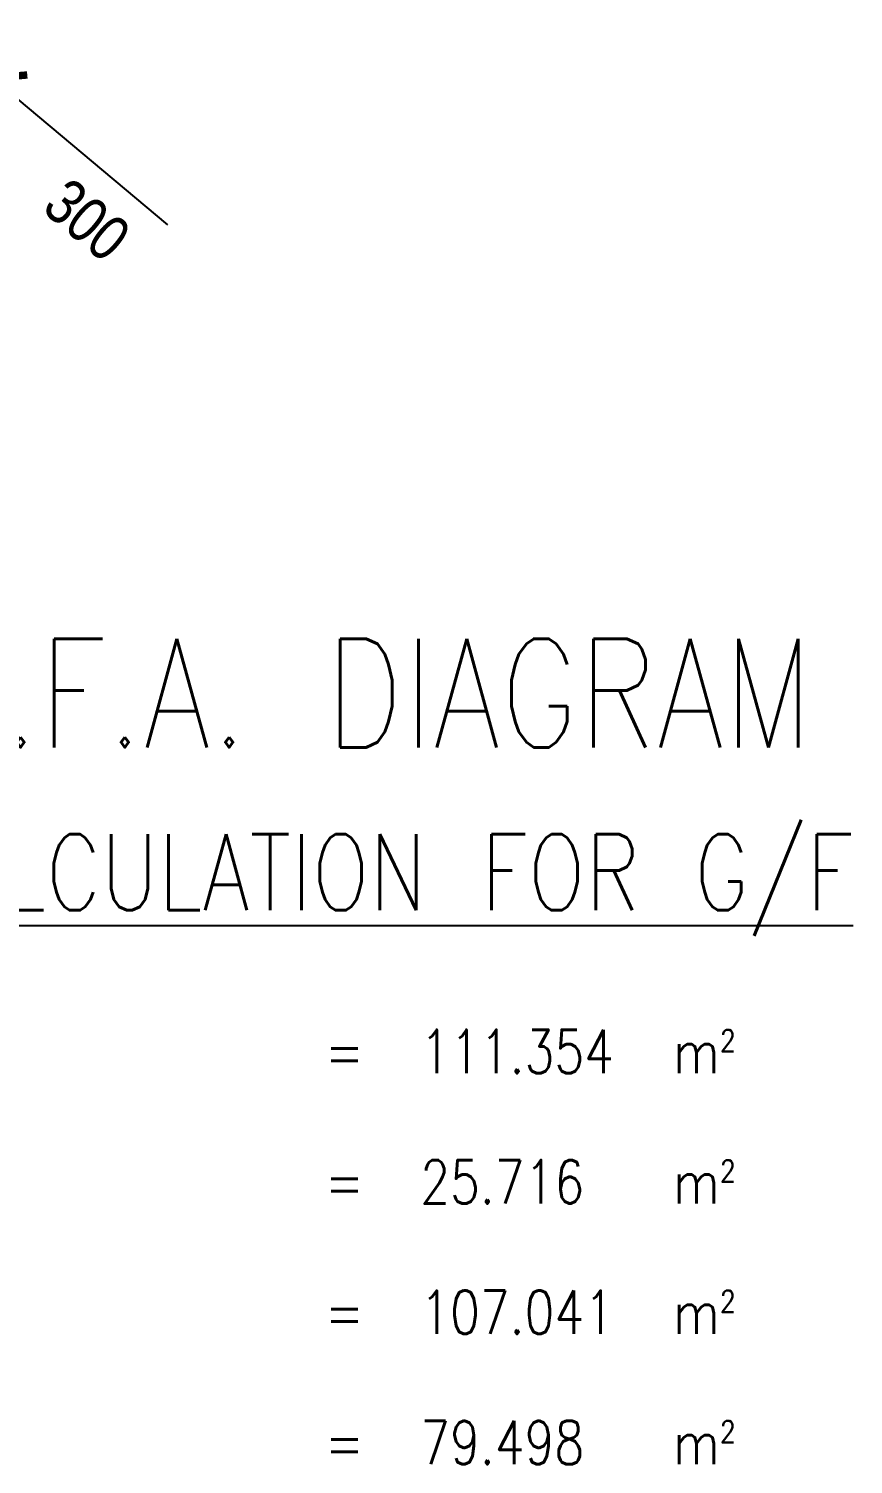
# Model space of a CAD drawing. Header units: millimetres. Extents: x 834140250 to 834644390, y 817877047 to 817987022.
# Drawn here: x 834398566 to 834407674, y 817946002 to 817961862 of the extents above; entities that cross this region are included whole.
import ezdxf

# ---------------------------------------------------------------- set-up
doc = ezdxf.new("R2010")
doc.units = ezdxf.units.MM
doc.header["$LTSCALE"] = 1000
doc.header["$MEASUREMENT"] = 0
doc.layers.get('Defpoints').update_dxf_attribs({"color": 150})
doc.layers.add('MGD031_1', color=7, linetype='Continuous')
doc.layers.add('VPA040_Text', color=3, linetype='Continuous')
doc.styles.add('1_2.5mm', font='arial.ttf', dxfattribs={"width": 0.8, "height": 0.0025})
doc.styles.get("Standard").update_dxf_attribs({"font": 'txt.shx', "width": 0.8})
doc.styles.add('Style-Arial', font='arial.ttf', dxfattribs={"width": 0.8})
doc.dimstyles.get("Standard").update_dxf_attribs({"dimtxt": 0.18, "dimasz": 0.18, "dimexe": 0.18, "dimexo": 0.0625, "dimgap": 0.09, "dimtad": 0, "dimtih": 1, "dimtoh": 1, "dimdec": 4, "dimzin": 1, "dimdsep": 46, "dimtxsty": '1_2.5mm', "dimcen": 0, "dimadec": 0, "dimazin": 0, "dimtfac": 1, "dimtdec": 4, "dimtofl": 0, "dimtmove": 0, "dimatfit": 3, "dimfxl": 0, "dimtolj": 1, "dimtzin": 1, "dimarcsym": 0})

# ---------------------------------------------------------------- blocks, each defined once
blk = doc.blocks.new('M2')
at = {"width": 0.85}
for s, height, p in [('2', 100, (217, 100)), ('m', 200, (0, 0))]:
    blk.add_text(s, height=height, dxfattribs=at).set_placement(p)
blk = doc.blocks.new('_ArchTick')
at = {"color": 0, "linetype": 'ByBlock', "const_width": 0.15}
blk.add_lwpolyline([(-0.5, -0.5), (0.5, 0.5)], dxfattribs=at)
blk = doc.blocks.new('*D31')
at = {"layer": 'Defpoints', "color": 0}
for p in [(834398050, 817961648), (834398489, 817961704), (834398164, 817961317)]:
    blk.add_point(p, dxfattribs=at)
at = {"layer": 'MGD031_1', "color": 0, "lineweight": -2}
for p, q in [((834397934, 817961510), (834397515, 817961862)), ((834398313, 817961494), (834397988, 817961107)), ((834397874, 817961438), (834397758, 817961300)), ((834398164, 817961317), (834400098, 817959694))]:
    blk.add_line(p, q, dxfattribs=at)
at = {"layer": 'MGD031_1', "color": 0, "lineweight": -2, "xscale": 547.6004642393601, "yscale": 547.6004642393601, "zscale": 547.6004642393601}
for p, rotation in [((834397934, 817961510), 319.9999999386835), ((834398164, 817961317), 139.9999999386835)]:
    blk.add_blockref('_ArchTick', p, dxfattribs=dict(at, rotation=rotation))
at = {"layer": 'MGD031_1', "color": 0, "insert": (834399211, 817959748), "char_height": 500, "attachment_point": 5, "rotation": 320, "style": 'Style-Arial'}
blk.add_mtext('300', dxfattribs=at)

msp = doc.modelspace()

# ---------------------------------------------------------------- block references
at = {"layer": 'VPA040_Text', "ltscale": 500, "xscale": 2.399999976158142, "yscale": 2.399999976158142, "zscale": 2.4}
for p in [(834405680.3, 817950321.9), (834405680.3, 817948881.9), (834405680.3, 817947441.9), (834405680.3, 817946001.9)]:
    msp.add_blockref('M2', p, dxfattribs=at)

# ---------------------------------------------------------------- texts
at = {"layer": 'VPA040_Text', "ltscale": 500, "width": 0.8}
for s, height, p in [('G/F G.F.A. DIAGRAM', 1200, (834394040.3, 817953921.9)), ('%%UG.F.A. CALCULATION FOR G/F', 840, (834394040.3, 817952121.9)), ('111.354', 480, (834402891.2, 817950321.9)), ('=', 480, (834401840.3, 817950321.9)), ('25.716', 480, (834402891.2, 817948881.9)), ('=', 480, (834401840.3, 817948881.9)), ('107.041', 480, (834402891.2, 817947441.9)), ('=', 480, (834401840.3, 817947441.9)), ('79.498', 480, (834402891.2, 817946001.9)), ('=', 480, (834401840.3, 817946001.9))]:
    msp.add_text(s, height=height, dxfattribs=at).set_placement(p)

# ---------------------------------------------------------------- dimensions: what is measured, and where the dimension line sits
at = {"layer": 'MGD031_1'}
dim = msp.add_linear_dim(base=(834398164.2, 817961317), p1=(834398050.1, 817961647.7), p2=(834398488.8, 817961703.8), angle=140, dimstyle='Standard', override={"dimscale": 50, "dimtxt": 10, "dimasz": 10.952009, "dimexe": 5.476005, "dimexo": 5.476005, "dimgap": 5.476005, "dimtad": 1, "dimtih": 0, "dimtoh": 0, "dimdec": 0, "dimzin": 11, "dimtxsty": 'Style-Arial', "dimblk": 'ArchTick', "dimadec": 4, "dimazin": 3, "dimtdec": 0, "dimatfit": 1, "dimfrac": 2, "dimtolj": 0, "dimtzin": 11}, dxfattribs=at)
dim.commit()
dim.dimension.update_dxf_attribs({"geometry": '*D31', "text_midpoint": (834399550.8, 817960153.5), "dimtype": 160})

doc.saveas('drawing.dxf')
